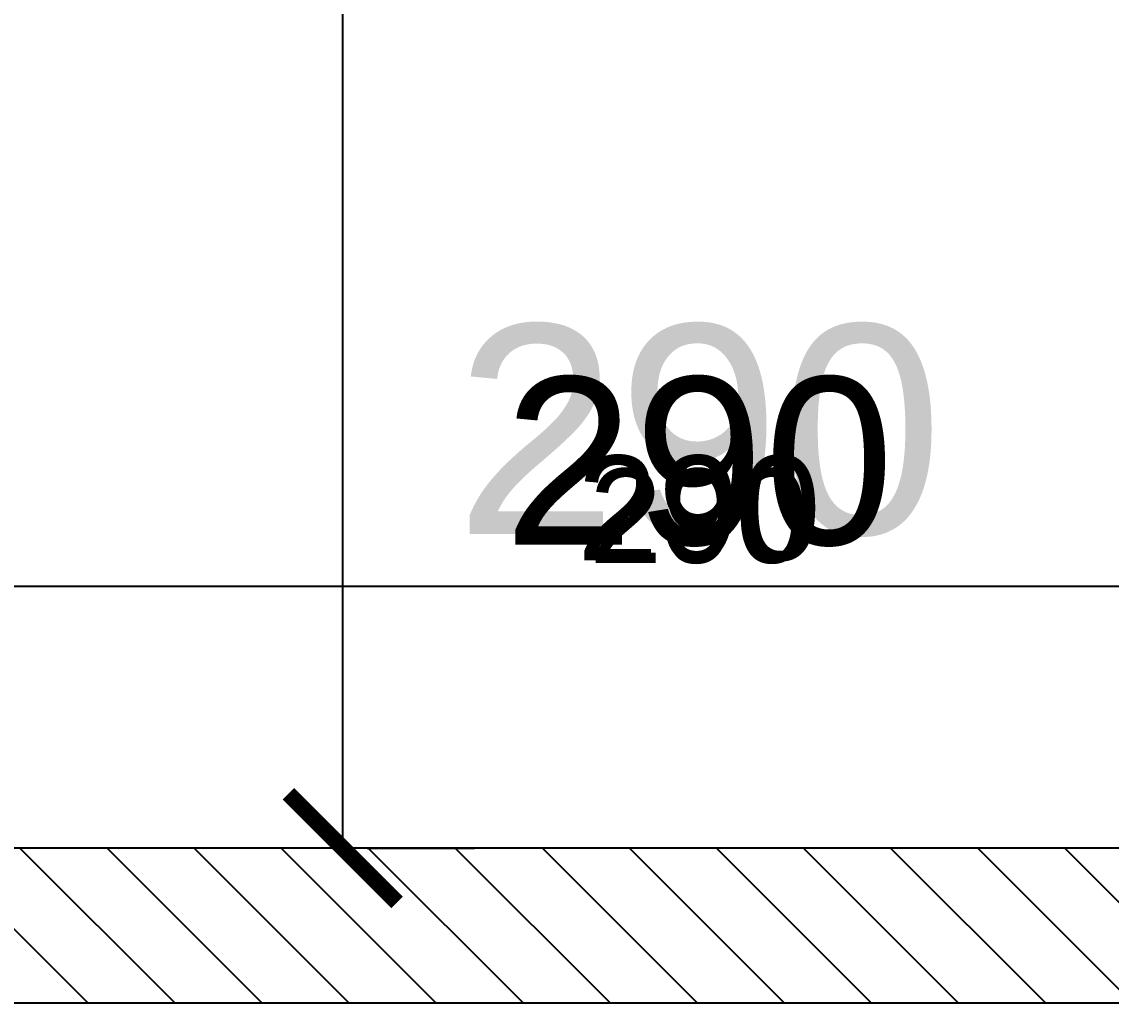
# Model space of a CAD drawing. Header units: millimetres. Extents: x -26398 to 135532, y -376633 to 43268.
# Drawn here: x 16742.3 to 16882.8, y -358681 to -358554.5 of the extents above; entities that cross this region are included whole.
import ezdxf

# ---------------------------------------------------------------- set-up
doc = ezdxf.new("R2010")
doc.units = ezdxf.units.MM
for name, color, linetype in [('DIM', 7, 'Continuous'), ('DIM @ 10', 7, 'Continuous'), ('DIM @ 4.5', 7, 'Continuous'), ('DIM @ 5', 7, 'Continuous'), ('DIM @ 8', 7, 'Continuous'), ('TƯỜNG', 52, 'Continuous')]:
    doc.layers.add(name, color=color, linetype=linetype)
doc.styles.get("Standard").update_dxf_attribs({"font": 'arial.ttf'})
doc.dimstyles.new('SCALE dimmatbang', dxfattribs={"dimscale": 70, "dimtxt": 2.7, "dimasz": 1.4, "dimexe": 1.7, "dimexo": 0.7, "dimtad": 1, "dimtoh": 1, "dimdec": 1, "dimtxsty": 'Standard', "dimblk": 'ARCHTICK', "dimcen": 2.5, "dimclrd": 1, "dimclre": 256, "dimadec": 0, "dimazin": 0, "dimtfac": 1, "dimtdec": 1, "dimtmove": 0, "dimatfit": 3, "dimfxl": 1, "dimarcsym": 0})

# ---------------------------------------------------------------- blocks, each defined once
blk = doc.blocks.new('_ArchTick')
at = {"color": 0, "linetype": 'ByBlock', "const_width": 0.15}
blk.add_lwpolyline([(-0.5, -0.5), (0.5, 0.5)], dxfattribs=at)
blk = doc.blocks.new('*D8676')
at = {"layer": 'DEFPOINTS', "color": 0, "transparency": 16777216}
for p in [(16684.6, -358627.25), (16684.6, -358627.25), (16974.6, -358627.25)]:
    blk.add_point(p, dxfattribs=at)
at = {"layer": 'DIM', "lineweight": -2, "transparency": 16777216}
for p, q in [((16684.6, -358624.1), (16684.6, -358619.6)), ((16974.6, -358624.1), (16974.6, -358619.6))]:
    blk.add_line(p, q, dxfattribs=at)
at = {"layer": 'DIM', "color": 1, "lineweight": -2, "transparency": 16777216}
blk.add_line((16974.6, -358627.25), (16684.6, -358627.25), dxfattribs=at)
at = {"layer": 'DIM', "color": 1, "lineweight": -2, "transparency": 16777216, "xscale": 6.3, "yscale": 6.3, "zscale": 6.3, "rotation": 180}
blk.add_blockref('_ArchTick', (16684.6, -358627.25), dxfattribs=at)
at = {"layer": 'DIM', "color": 1, "lineweight": -2, "transparency": 16777216, "xscale": 6.3, "yscale": 6.3, "zscale": 6.3}
blk.add_blockref('_ArchTick', (16974.6, -358627.25), dxfattribs=at)
at = {"layer": 'DIM', "color": 0, "transparency": 16777216, "insert": (16829.6, -358618.23), "char_height": 12.15, "attachment_point": 5}
blk.add_mtext('290', dxfattribs=at)
blk = doc.blocks.new('*D8677')
at = {"layer": 'DEFPOINTS', "color": 0, "transparency": 16777216}
for p in [(16684.6, -358627.25), (16684.6, -358627.25), (16974.6, -358627.25)]:
    blk.add_point(p, dxfattribs=at)
at = {"layer": 'DIM', "lineweight": -2, "transparency": 16777216}
for p, q in [((16684.6, -358620.25), (16684.6, -358610.25)), ((16974.6, -358620.25), (16974.6, -358610.25))]:
    blk.add_line(p, q, dxfattribs=at)
at = {"layer": 'DIM', "color": 1, "lineweight": -2, "transparency": 16777216}
blk.add_line((16974.6, -358627.25), (16684.6, -358627.25), dxfattribs=at)
at = {"layer": 'DIM', "color": 1, "lineweight": -2, "transparency": 16777216, "xscale": 14, "yscale": 14, "zscale": 14, "rotation": 180}
blk.add_blockref('_ArchTick', (16684.6, -358627.25), dxfattribs=at)
at = {"layer": 'DIM', "color": 1, "lineweight": -2, "transparency": 16777216, "xscale": 14, "yscale": 14, "zscale": 14}
blk.add_blockref('_ArchTick', (16974.6, -358627.25), dxfattribs=at)
at = {"layer": 'DIM', "color": 0, "transparency": 16777216, "insert": (16829.6, -358607.21), "char_height": 27, "attachment_point": 5}
blk.add_mtext('290', dxfattribs=at)
blk = doc.blocks.new('*D8678')
at = {"layer": 'DEFPOINTS', "color": 0, "transparency": 16777216}
for p in [(16684.6, -358627.25), (16684.6, -358627.25), (16974.6, -358627.25)]:
    blk.add_point(p, dxfattribs=at)
at = {"layer": 'DIM', "lineweight": -2, "transparency": 16777216}
for p, q in [((16684.6, -358621.65), (16684.6, -358613.65)), ((16974.6, -358621.65), (16974.6, -358613.65))]:
    blk.add_line(p, q, dxfattribs=at)
at = {"layer": 'DIM', "color": 1, "lineweight": -2, "transparency": 16777216}
blk.add_line((16974.6, -358627.25), (16684.6, -358627.25), dxfattribs=at)
at = {"layer": 'DIM', "color": 1, "lineweight": -2, "transparency": 16777216, "xscale": 11.2, "yscale": 11.2, "zscale": 11.2, "rotation": 180}
blk.add_blockref('_ArchTick', (16684.6, -358627.25), dxfattribs=at)
at = {"layer": 'DIM', "color": 1, "lineweight": -2, "transparency": 16777216, "xscale": 11.2, "yscale": 11.2, "zscale": 11.2}
blk.add_blockref('_ArchTick', (16974.6, -358627.25), dxfattribs=at)
at = {"layer": 'DIM', "color": 0, "transparency": 16777216, "insert": (16829.6, -358611.22), "char_height": 21.6, "attachment_point": 5}
blk.add_mtext('290', dxfattribs=at)
blk = doc.blocks.new('*D8679')
at = {"layer": 'DEFPOINTS', "color": 0, "transparency": 16777216}
for p in [(16684.6, -358627.25), (16684.6, -358627.25), (16974.6, -358627.25)]:
    blk.add_point(p, dxfattribs=at)
at = {"layer": 'DIM', "lineweight": -2, "transparency": 16777216}
for p, q in [((16684.6, -358623.75), (16684.6, -358618.75)), ((16974.6, -358623.75), (16974.6, -358618.75))]:
    blk.add_line(p, q, dxfattribs=at)
at = {"layer": 'DIM', "color": 1, "lineweight": -2, "transparency": 16777216}
blk.add_line((16974.6, -358627.25), (16684.6, -358627.25), dxfattribs=at)
at = {"layer": 'DIM', "color": 1, "lineweight": -2, "transparency": 16777216, "xscale": 7, "yscale": 7, "zscale": 7, "rotation": 180}
blk.add_blockref('_ArchTick', (16684.6, -358627.25), dxfattribs=at)
at = {"layer": 'DIM', "color": 1, "lineweight": -2, "transparency": 16777216, "xscale": 7, "yscale": 7, "zscale": 7}
blk.add_blockref('_ArchTick', (16974.6, -358627.25), dxfattribs=at)
at = {"layer": 'DIM', "color": 0, "transparency": 16777216, "insert": (16829.6, -358617.23), "char_height": 13.5, "attachment_point": 5}
blk.add_mtext('290', dxfattribs=at)
blk = doc.blocks.new('*D8680')
at = {"layer": 'DEFPOINTS', "color": 0, "transparency": 16777216}
for p in [(16783.67, -358291), (16783.67, -358291), (16783.67, -358661)]:
    blk.add_point(p, dxfattribs=at)
at = {"layer": 'DIM', "color": 1, "lineweight": -2, "transparency": 16777216}
blk.add_line((16783.67, -358661), (16783.67, -358291), dxfattribs=at)
at = {"layer": 'DIM', "lineweight": -2, "transparency": 16777216}
for p, q in [((16786.82, -358291), (16791.32, -358291)), ((16786.82, -358661), (16791.32, -358661))]:
    blk.add_line(p, q, dxfattribs=at)
at = {"layer": 'DIM', "color": 1, "lineweight": -2, "transparency": 16777216, "xscale": 6.3, "yscale": 6.3, "zscale": 6.3}
for p, rotation in [((16783.67, -358291), 90), ((16783.67, -358661), 270)]:
    blk.add_blockref('_ArchTick', p, dxfattribs=dict(at, rotation=rotation))
at = {"layer": 'DIM', "color": 0, "transparency": 16777216, "insert": (16774.65, -358476), "char_height": 12.15, "attachment_point": 5, "rotation": 90}
blk.add_mtext('370', dxfattribs=at)
blk = doc.blocks.new('*D8681')
at = {"layer": 'DEFPOINTS', "color": 0, "transparency": 16777216}
for p in [(16783.67, -358291), (16783.67, -358291), (16783.67, -358661)]:
    blk.add_point(p, dxfattribs=at)
at = {"layer": 'DIM', "color": 1, "lineweight": -2, "transparency": 16777216}
blk.add_line((16783.67, -358661), (16783.67, -358291), dxfattribs=at)
at = {"layer": 'DIM', "lineweight": -2, "transparency": 16777216}
for p, q in [((16790.67, -358291), (16800.67, -358291)), ((16790.67, -358661), (16800.67, -358661))]:
    blk.add_line(p, q, dxfattribs=at)
at = {"layer": 'DIM', "color": 1, "lineweight": -2, "transparency": 16777216, "xscale": 14, "yscale": 14, "zscale": 14}
for p, rotation in [((16783.67, -358291), 90), ((16783.67, -358661), 270)]:
    blk.add_blockref('_ArchTick', p, dxfattribs=dict(at, rotation=rotation))
at = {"layer": 'DIM', "color": 0, "transparency": 16777216, "insert": (16763.63, -358476), "char_height": 27, "attachment_point": 5, "rotation": 90}
blk.add_mtext('370', dxfattribs=at)
blk = doc.blocks.new('*D8682')
at = {"layer": 'DEFPOINTS', "color": 0, "transparency": 16777216}
for p in [(16783.67, -358291), (16783.67, -358291), (16783.67, -358661)]:
    blk.add_point(p, dxfattribs=at)
at = {"layer": 'DIM', "color": 1, "lineweight": -2, "transparency": 16777216}
blk.add_line((16783.67, -358661), (16783.67, -358291), dxfattribs=at)
at = {"layer": 'DIM', "lineweight": -2, "transparency": 16777216}
for p, q in [((16789.27, -358291), (16797.27, -358291)), ((16789.27, -358661), (16797.27, -358661))]:
    blk.add_line(p, q, dxfattribs=at)
at = {"layer": 'DIM', "color": 1, "lineweight": -2, "transparency": 16777216, "xscale": 11.2, "yscale": 11.2, "zscale": 11.2}
for p, rotation in [((16783.67, -358291), 90), ((16783.67, -358661), 270)]:
    blk.add_blockref('_ArchTick', p, dxfattribs=dict(at, rotation=rotation))
at = {"layer": 'DIM', "color": 0, "transparency": 16777216, "insert": (16767.64, -358476), "char_height": 21.6, "attachment_point": 5, "rotation": 90}
blk.add_mtext('370', dxfattribs=at)
blk = doc.blocks.new('*D8683')
at = {"layer": 'DEFPOINTS', "color": 0, "transparency": 16777216}
for p in [(16783.67, -358291), (16783.67, -358291), (16783.67, -358661)]:
    blk.add_point(p, dxfattribs=at)
at = {"layer": 'DIM', "color": 1, "lineweight": -2, "transparency": 16777216}
blk.add_line((16783.67, -358661), (16783.67, -358291), dxfattribs=at)
at = {"layer": 'DIM', "lineweight": -2, "transparency": 16777216}
for p, q in [((16787.17, -358291), (16792.17, -358291)), ((16787.17, -358661), (16792.17, -358661))]:
    blk.add_line(p, q, dxfattribs=at)
at = {"layer": 'DIM', "color": 1, "lineweight": -2, "transparency": 16777216, "xscale": 7, "yscale": 7, "zscale": 7}
for p, rotation in [((16783.67, -358291), 90), ((16783.67, -358661), 270)]:
    blk.add_blockref('_ArchTick', p, dxfattribs=dict(at, rotation=rotation))
at = {"layer": 'DIM', "color": 0, "transparency": 16777216, "insert": (16773.65, -358476), "char_height": 13.5, "attachment_point": 5, "rotation": 90}
blk.add_mtext('370', dxfattribs=at)
blk = doc.blocks.new('*U9413')
at = {"layer": 'DIM @ 10'}
dim = blk.add_linear_dim(base=(16684.6, -358627.25), p1=(16974.6, -358627.25), p2=(16684.6, -358627.25), angle=180, dimstyle='SCALE dimmatbang', override={"dimscale": 10, "dimtix": 0, "dimtofl": 1, "dimtmove": 0, "dimatfit": 3}, dxfattribs=at)
dim.commit()
dim.dimension.update_dxf_attribs({"geometry": '*D8677', "text_midpoint": (16829.6, -358607.21)})
at = {"layer": 'DIM @ 4.5'}
dim = blk.add_linear_dim(base=(16684.6, -358627.25), p1=(16974.6, -358627.25), p2=(16684.6, -358627.25), angle=180, dimstyle='SCALE dimmatbang', override={"dimscale": 4.5, "dimtix": 0, "dimtofl": 1, "dimtmove": 0, "dimatfit": 3}, dxfattribs=at)
dim.commit()
dim.dimension.update_dxf_attribs({"geometry": '*D8676', "text_midpoint": (16829.6, -358618.23)})
at = {"layer": 'DIM @ 5'}
dim = blk.add_linear_dim(base=(16684.6, -358627.25), p1=(16974.6, -358627.25), p2=(16684.6, -358627.25), angle=180, dimstyle='SCALE dimmatbang', override={"dimscale": 5, "dimtix": 0, "dimtofl": 1, "dimtmove": 0, "dimatfit": 3}, dxfattribs=at)
dim.commit()
dim.dimension.update_dxf_attribs({"geometry": '*D8679', "text_midpoint": (16829.6, -358617.23)})
at = {"layer": 'DIM @ 8'}
dim = blk.add_linear_dim(base=(16684.6, -358627.25), p1=(16974.6, -358627.25), p2=(16684.6, -358627.25), angle=180, dimstyle='SCALE dimmatbang', override={"dimscale": 8, "dimtix": 0, "dimtofl": 1, "dimtmove": 0, "dimatfit": 3}, dxfattribs=at)
dim.commit()
dim.dimension.update_dxf_attribs({"geometry": '*D8678', "text_midpoint": (16829.6, -358611.22)})
blk = doc.blocks.new('*U9414')
at = {"layer": 'DIM @ 10'}
dim = blk.add_linear_dim(base=(16783.67, -358291), p1=(16783.67, -358661), p2=(16783.67, -358291), angle=90, dimstyle='SCALE dimmatbang', override={"dimscale": 10, "dimtix": 0, "dimtofl": 1, "dimtmove": 0, "dimatfit": 3}, dxfattribs=at)
dim.commit()
dim.dimension.update_dxf_attribs({"geometry": '*D8681', "text_midpoint": (16763.63, -358476)})
at = {"layer": 'DIM @ 4.5'}
dim = blk.add_linear_dim(base=(16783.67, -358291), p1=(16783.67, -358661), p2=(16783.67, -358291), angle=90, dimstyle='SCALE dimmatbang', override={"dimscale": 4.5, "dimtix": 0, "dimtofl": 1, "dimtmove": 0, "dimatfit": 3}, dxfattribs=at)
dim.commit()
dim.dimension.update_dxf_attribs({"geometry": '*D8680', "text_midpoint": (16774.65, -358476)})
at = {"layer": 'DIM @ 5'}
dim = blk.add_linear_dim(base=(16783.67, -358291), p1=(16783.67, -358661), p2=(16783.67, -358291), angle=90, dimstyle='SCALE dimmatbang', override={"dimscale": 5, "dimtix": 0, "dimtofl": 1, "dimtmove": 0, "dimatfit": 3}, dxfattribs=at)
dim.commit()
dim.dimension.update_dxf_attribs({"geometry": '*D8683', "text_midpoint": (16773.65, -358476)})
at = {"layer": 'DIM @ 8'}
dim = blk.add_linear_dim(base=(16783.67, -358291), p1=(16783.67, -358661), p2=(16783.67, -358291), angle=90, dimstyle='SCALE dimmatbang', override={"dimscale": 8, "dimtix": 0, "dimtofl": 1, "dimtmove": 0, "dimatfit": 3}, dxfattribs=at)
dim.commit()
dim.dimension.update_dxf_attribs({"geometry": '*D8682', "text_midpoint": (16767.64, -358476)})

msp = doc.modelspace()

# ---------------------------------------------------------------- hatches: boundary and pattern name
at = {"layer": 'TƯỜNG'}
h = msp.add_hatch(dxfattribs=at)
h.set_pattern_fill('ANSI31', color=256, scale=2.5, angle=90)
h.set_pattern_definition([(135, (13712.819, -369068.479), (-5.61266, -5.61266), [])])
h.paths.add_polyline_path([(16079.6, -358281), (16079.6, -358661), (16089.6, -358661), (16089.6, -358291), (16674.6, -358291), (16674.6, -358661), (16684.6, -358661), (16684.6, -358291), (16974.6, -358291), (16974.6, -358661), (16984.6, -358661), (16984.6, -358291), (17274.6, -358291), (17274.6, -358661), (17284.6, -358661), (17284.6, -358291), (18069.6, -358291), (18069.6, -358661), (18079.6, -358661), (18079.6, -358291), (18659.6, -358291), (18659.6, -358281), (18079.6, -358281), (16679.6, -358281)], flags=17)
h.paths.add_polyline_path([(16689.6, -358071), (16689.6, -357701), (16679.6, -357701), (16679.6, -358071), (16089.6, -358071), (16089.6, -357701), (16079.6, -357701), (16079.6, -358081), (16679.6, -358081), (17679.6, -358081), (18659.6, -358081), (18659.6, -358071), (17689.6, -358071), (17689.6, -357701), (17679.6, -357701), (17679.6, -358071)], flags=17)
h.paths.add_polyline_path([(15799.6, -358661), (15799.6, -358681), (18679.6, -358681), (18679.6, -357681), (15779.6, -357681), (15779.6, -358661), (15799.6, -358661), (15799.6, -357701), (18659.6, -357701), (18659.6, -358661)])
h.paths.add_polyline_path([(15779.6, -358661), (15779.6, -358681), (15799.6, -358681), (15799.6, -358661)], flags=17)

# ---------------------------------------------------------------- linework, layer by layer
for p, q in [((18659.6, -358661), (15779.6, -358661)), ((18679.6, -358681), (15779.6, -358681))]:
    msp.add_line(p, q, dxfattribs=at)
msp.add_lwpolyline([(15779.6, -358681), (15779.6, -357681), (18679.6, -357681), (18679.6, -358681)], close=True, dxfattribs=at)

# ---------------------------------------------------------------- block references
at = {"layer": 'DIM'}
for name in ['*U9414', '*U9413']:
    msp.add_blockref(name, (0, 0), dxfattribs=at)

doc.saveas('drawing.dxf')
